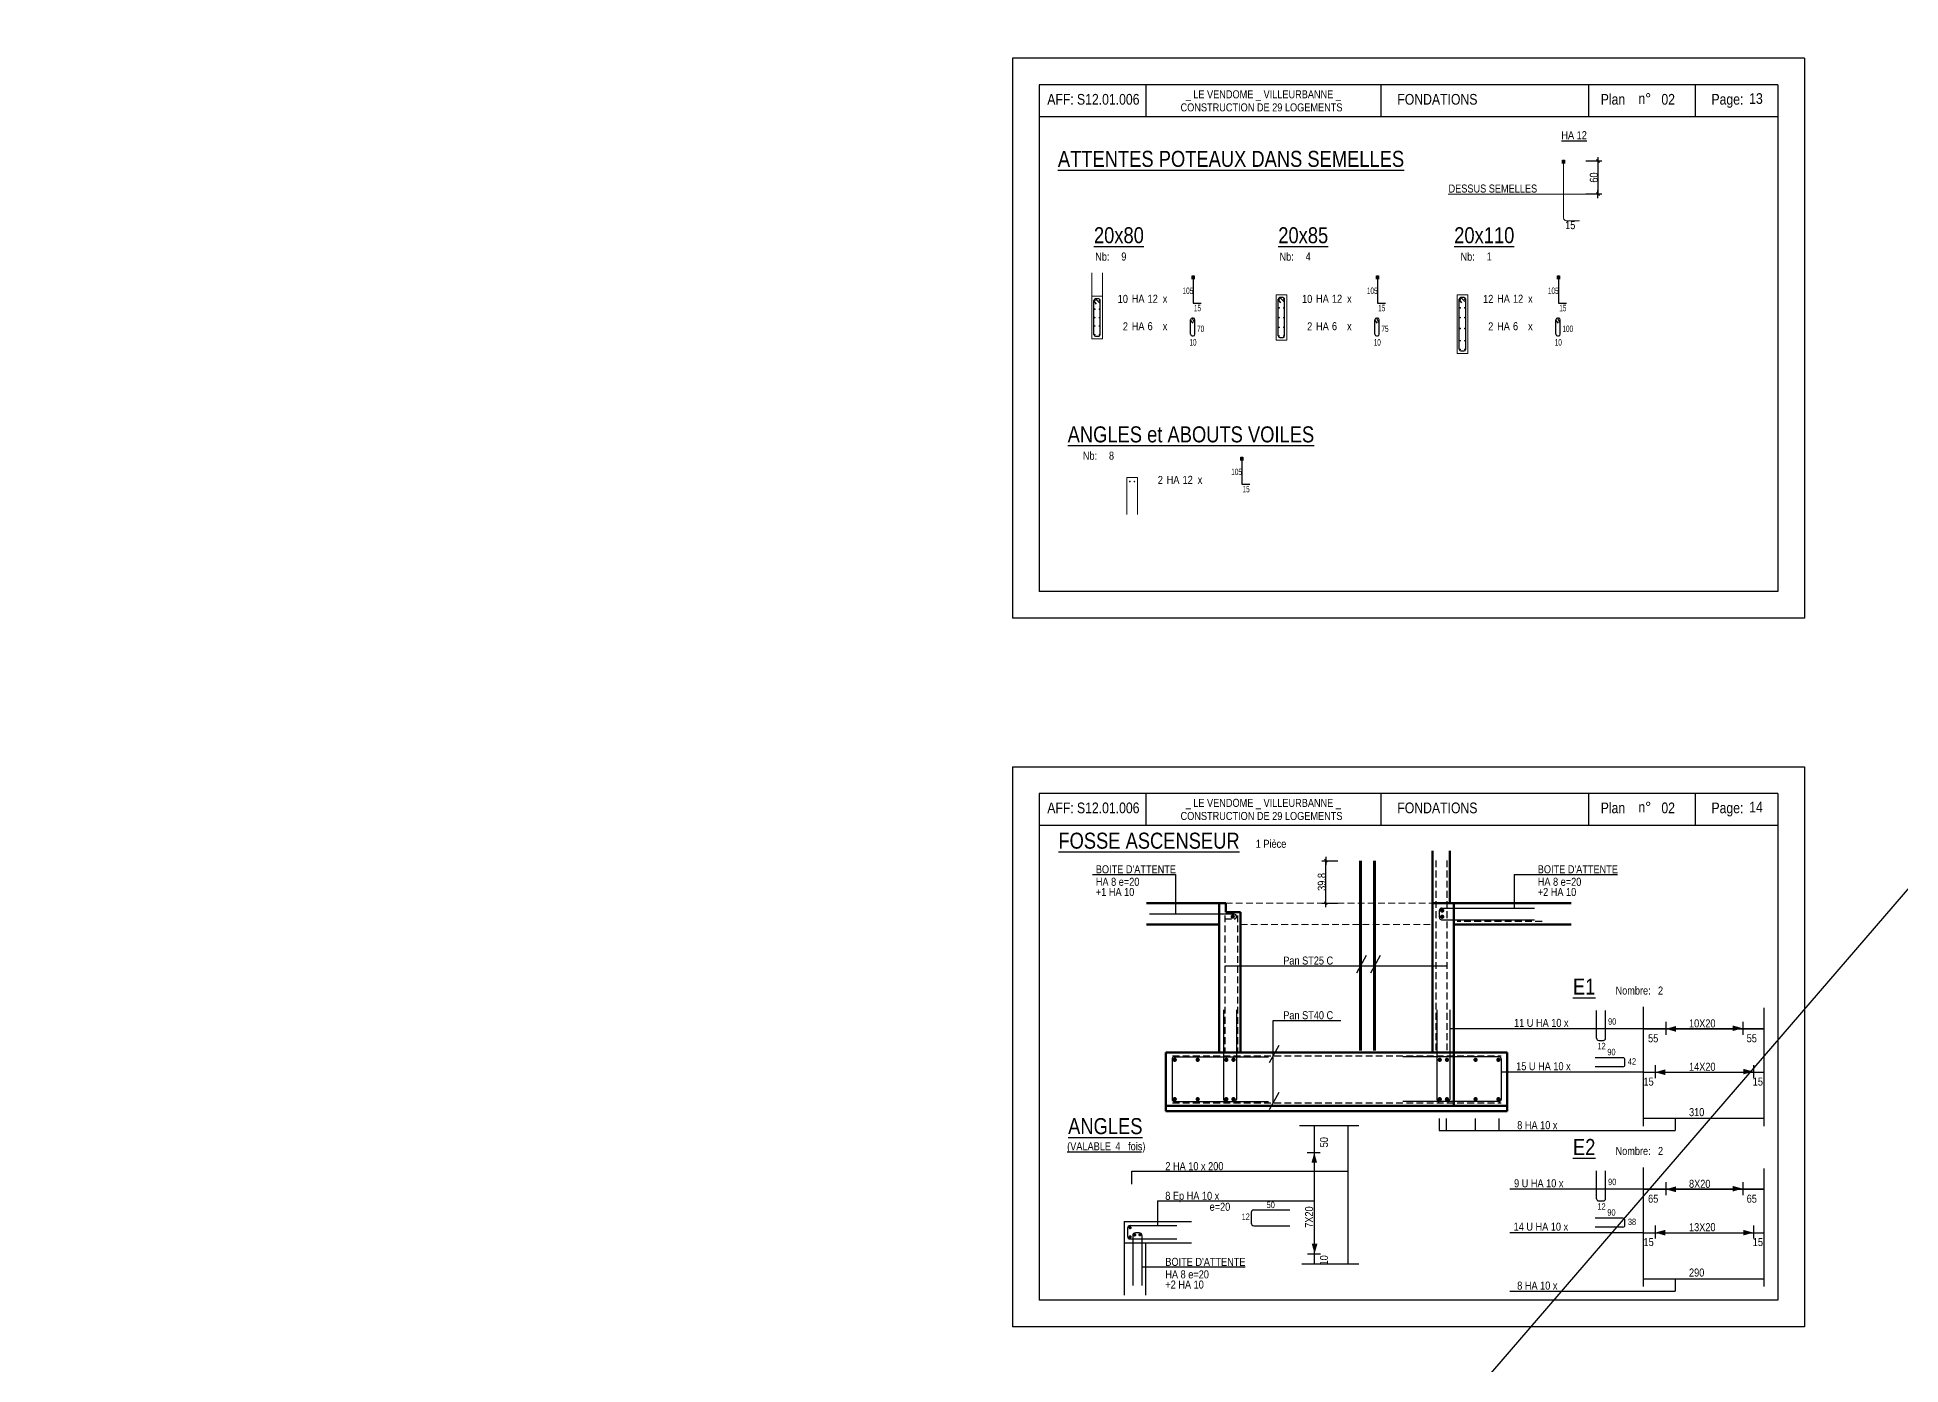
# Model space of a CAD drawing. Header units: centimetres. Extents: x 16433 to 114398, y -50094 to -12305.
# Drawn here: x 81410 to 84904, y -26375 to -23887 of the extents above; entities that cross this region are included whole.
import ezdxf
from ezdxf.enums import TextEntityAlignment as Align

# ---------------------------------------------------------------- set-up
doc = ezdxf.new("R2010")
doc.units = ezdxf.units.CM
doc.header["$LTSCALE"] = 0.5
doc.linetypes.add('CACHEX2', pattern=[19.05, 12.7, -6.35])
doc.linetypes.add('CONTINU', pattern=[0])
doc.layers.get('DEFPOINTS').update_dxf_attribs({"linetype": 'CONTINUOUS'})
for name, color, linetype in [('01_cote_gen', 4, 'CONTINUOUS'), ('01_fenetres', 171, 'CONTINUOUS'), ('01_linteaux', 2, 'CONTINUOUS'), ('01_texte', 230, 'CONTINUOUS'), ('AA_COTES', 2, 'CONTINUOUS')]:
    doc.layers.add(name, color=color, linetype=linetype)
doc.layers.add('01_murs_coup', color=5, linetype='CONTINUOUS', lineweight=60)
doc.layers.add('01_sem', color=42, linetype='CONTINUOUS', lineweight=15)
doc.styles.add('STYLE2', font='ARIALN.TTF')
doc.dimstyles.new('JB25', dxfattribs={"dimscale": 0.1, "dimtxt": 150, "dimasz": 15, "dimexe": 0.1, "dimexo": 0.1, "dimgap": 0.09, "dimtad": 1, "dimdec": 1, "dimlfac": 0.5, "dimdsep": 46, "dimtxsty": 'STYLE2', "dimblk1": 'BOND_G', "dimblk2": 'BOND_D', "dimsah": 1, "dimcen": 1.5, "dimdle": 0.01, "dimse1": 1, "dimse2": 1, "dimclrd": 4, "dimclre": 2, "dimclrt": 6, "dimazin": 2, "dimtfac": 2.333333, "dimtdec": 1, "dimtix": 1, "dimtmove": 2, "dimatfit": 3, "dimldrblk": 'BOND_G', "dimfxl": 1, "dimtolj": 1, "dimtzin": 0, "dimarcsym": 0})
doc.dimstyles.new('JB50', dxfattribs={"dimscale": 0.1, "dimtxt": 150, "dimasz": 15, "dimexe": 0.1, "dimexo": 0.1, "dimgap": 0.09, "dimtad": 1, "dimdec": 1, "dimdsep": 46, "dimtxsty": 'STYLE2', "dimblk1": 'BOND_G', "dimblk2": 'BOND_D', "dimsah": 1, "dimcen": 1.5, "dimdle": 0.01, "dimse1": 1, "dimse2": 1, "dimclrd": 4, "dimclre": 2, "dimclrt": 6, "dimazin": 2, "dimtfac": 2.333333, "dimtdec": 1, "dimtix": 1, "dimtmove": 2, "dimatfit": 3, "dimldrblk": 'BOND_G', "dimfxl": 1, "dimtolj": 1, "dimtzin": 0, "dimarcsym": 0})

# ---------------------------------------------------------------- blocks, each defined once
blk = doc.blocks.new('BOND_G')
at = {"layer": 'AA_COTES', "color": 0}
for p, q in [((5, 0), (-5, 0)), ((1.8, 1.8), (-1.8, -1.8)), ((0, -5), (0, 15))]:
    blk.add_line(p, q, dxfattribs=at)
blk = doc.blocks.new('BOND_D')
at = {"layer": 'AA_COTES', "color": 0}
for p, q in [((5, 0), (-5, 0)), ((-1.8, -1.8), (1.8, 1.8)), ((0, 5), (0, -15))]:
    blk.add_line(p, q, dxfattribs=at)
blk = doc.blocks.new('*D4350')
at = {"layer": '01_cote_gen', "color": 4, "linetype": 'Continuous', "lineweight": -2, "transparency": 16777216}
blk.add_line((84336.1, -24120.2), (84336.1, -24179.2), dxfattribs=at)
at = {"layer": 'DEFPOINTS', "color": 0, "linetype": 'Continuous'}
for p in [(84267.9, -24118.7), (84287.2, -24180.7), (84336.1, -24180.7)]:
    blk.add_point(p, dxfattribs=at)
at = {"layer": '01_cote_gen', "color": 4, "linetype": 'Continuous', "lineweight": -2, "transparency": 16777216, "xscale": 1.5, "yscale": 1.5, "zscale": 1.5}
for name, p, rotation in [('BOND_G', (84336.1, -24118.7), 90), ('BOND_D', (84336.1, -24180.7), 270)]:
    blk.add_blockref(name, p, dxfattribs=dict(at, rotation=rotation))
at = {"layer": '01_cote_gen', "color": 6, "linetype": 'Continuous', "lineweight": 0, "transparency": 16777216, "insert": (84328.5, -24149.7), "char_height": 15, "attachment_point": 5, "rotation": 90, "style": 'STYLE2'}
blk.add_mtext('\\A1;60', dxfattribs=at)
blk = doc.blocks.new('*D4303')
at = {"layer": '01_sem', "color": 4, "linetype": 'Continuous', "lineweight": -2, "transparency": 16777216}
blk.add_line((83825.9, -25508.3), (83825.9, -25431.7), dxfattribs=at)
at = {"layer": 'DEFPOINTS', "color": 0, "linetype": 'Continuous'}
for p in [(83825.9, -25430.2), (83890.9, -25430.2), (83872.9, -25509.8)]:
    blk.add_point(p, dxfattribs=at)
at = {"layer": '01_sem', "color": 4, "linetype": 'Continuous', "lineweight": -2, "transparency": 16777216, "xscale": 1.5, "yscale": 1.5, "zscale": 1.5}
for name, p, rotation in [('BOND_D', (83825.9, -25430.2), 90), ('BOND_G', (83825.9, -25509.8), 270)]:
    blk.add_blockref(name, p, dxfattribs=dict(at, rotation=rotation))
at = {"layer": '01_sem', "color": 6, "linetype": 'Continuous', "lineweight": 0, "transparency": 16777216, "insert": (83818.3, -25470), "char_height": 15, "attachment_point": 5, "rotation": 90, "style": 'STYLE2'}
blk.add_mtext('\\A1;39.8', dxfattribs=at)

msp = doc.modelspace()

# ---------------------------------------------------------------- linework, layer by layer
at = {"layer": '01_cote_gen', "ltscale": 2}
msp.add_line((81410, -29553), (94408.5, -14471), dxfattribs=at)
at = {"layer": '01_fenetres', "ltscale": 30}
for p, q in [((83288.395, -23975.902), (83288.395, -24925.902)), ((83288.395, -23975.902), (83288.395, -24925.902)), ((83288.395, -23975.902), (83288.395, -24925.902)), ((84673.395, -23975.902), (83288.395, -23975.902)), ((83488.395, -23975.902), (83488.395, -24035.902)), ((83929.067, -23975.902), (83929.067, -24035.902)), ((84319.262, -24035.902), (84319.262, -23975.902)), ((84519.262, -24035.902), (84519.262, -23975.902)), ((84673.395, -23975.902), (84673.395, -24925.902)), ((84673.395, -24035.902), (83288.395, -24035.902)), ((84673.395, -24925.902), (83288.395, -24925.902)), ((84673.395, -25304.1), (83288.395, -25304.1)), ((83288.395, -25304.1), (83288.395, -26254.1)), ((83288.395, -25304.1), (83288.395, -26254.1)), ((83288.395, -25304.1), (83288.395, -26254.1)), ((83488.395, -25304.1), (83488.395, -25364.1)), ((83929.067, -25304.1), (83929.067, -25364.1)), ((84319.262, -25364.1), (84319.262, -25304.1)), ((84519.262, -25364.1), (84519.262, -25304.1)), ((84673.395, -25304.1), (84673.395, -26254.1)), ((84673.395, -25364.1), (83288.395, -25364.1)), ((84673.395, -26254.1), (83288.395, -26254.1))]:
    msp.add_line(p, q, dxfattribs=at)
at = {"layer": '01_linteaux', "linetype": 'CACHEX2', "lineweight": 9, "ltscale": 2}
for p, q in [((83638.183, -25509.809), (84026.183, -25509.809)), ((83666.183, -25550.017), (84026.183, -25550.017))]:
    msp.add_line(p, q, dxfattribs=at)
at = {"layer": '01_linteaux', "linetype": 'Continuous'}
for p, q in [((83866.908, -25926.921), (83866.908, -26186.6)), ((83685.979, -26089.949), (83685.979, -26109.56)), ((83690.979, -26084.949), (83758.563, -26084.949)), ((83454.023, -26119.279), (83454.023, -26134.279)), ((83454.023, -26119.279), (83454.023, -26134.279)), ((83459.023, -26114.279), (83546.523, -26114.279)), ((83463.946, -26132.774), (83463.946, -26226.779)), ((83463.946, -26132.774), (83463.946, -26134.279)), ((83476.077, -26127.774), (83468.946, -26127.774)), ((83481.077, -26132.774), (83481.077, -26226.779)), ((83690.979, -26114.56), (83758.563, -26114.56)), ((83459.023, -26139.279), (83546.523, -26139.279))]:
    msp.add_line(p, q, dxfattribs=at)
at = {"layer": '01_linteaux', "linetype": 'CONTINU', "lineweight": 9, "ltscale": 3, "const_width": 6, "flags": 128}
msp.add_lwpolyline([(83890.907, -25430.189), (83890.907, -25786.351)], dxfattribs=at)
at = {"layer": '01_linteaux', "linetype": 'CACHEX2', "lineweight": 9, "ltscale": 3, "const_width": 6, "flags": 128}
msp.add_lwpolyline([(83917.157, -25430.189), (83917.157, -25786.351)], dxfattribs=at)
at = {"layer": '01_linteaux', "linetype": 'Continuous', "const_width": 3, "flags": 128}
for points in [[(83457.433, -26118.17, 1), (83460.433, -26118.17, 1)], [(83457.433, -26135.322, 1), (83460.433, -26135.322, 1)], [(83466.128, -26131.699, 1), (83469.128, -26131.699, 1)], [(83475.986, -26131.359, 1), (83478.986, -26131.359, 1)]]:
    msp.add_lwpolyline(points, format="xyb", close=True, dxfattribs=at)
at = {"layer": '01_linteaux', "linetype": 'Continuous'}
for centre, start, end in [((83690.979, -26089.949), 90, 180), ((83459.023, -26119.279), 90, 180), ((83459.023, -26119.279), 90, 180), ((83468.946, -26132.774), 90, 180), ((83476.077, -26132.774), 0, 90), ((83690.979, -26109.56), 180, 270), ((83459.023, -26134.279), 180, 270)]:
    msp.add_arc(centre, 5, start, end, dxfattribs=at)
at = {"layer": '01_murs_coup', "linetype": 'Continuous', "lineweight": 0}
msp.add_line((84055.344, -24180.725), (84313.64, -24180.725), dxfattribs=at)
at = {"layer": '01_murs_coup', "linetype": 'Continuous', "lineweight": 50}
for p, q in [((84026.183, -25411.589), (84026.183, -25789.809)), ((84058.183, -25411.589), (84058.183, -25509.809)), ((83489.404, -25509.809), (83638.183, -25509.809)), ((83626.183, -25509.809), (83626.183, -25789.809)), ((83638.183, -25509.809), (83638.183, -25526.809)), ((83638.183, -25526.809), (83666.183, -25526.809)), ((83666.183, -25526.809), (83666.183, -25789.809)), ((84026.183, -25509.809), (84285.933, -25509.809)), ((84066.183, -25509.809), (84066.183, -25889.809)), ((83489.404, -25549.809), (83626.183, -25549.809)), ((84066.183, -25549.809), (84285.933, -25549.809)), ((83526.183, -25789.809), (83526.183, -25899.809)), ((83526.183, -25789.809), (84166.183, -25789.809)), ((84166.183, -25789.809), (84166.183, -25899.809)), ((83526.183, -25889.809), (84166.183, -25889.809)), ((83526.183, -25899.809), (84166.183, -25899.809)), ((83666.183, -25889.809), (83626.183, -25889.809))]:
    msp.add_line(p, q, dxfattribs=at)
at = {"layer": '01_sem', "color": 2, "lineweight": 0, "ltscale": 7}
for p, q in [((84271.813, -24118.725), (84271.813, -24225.725)), ((84276.813, -24230.725), (84301.739, -24230.725)), ((83387.134, -24452.188), (83387.134, -24328.356)), ((83407.134, -24452.188), (83407.134, -24328.356)), ((83387.134, -24452.188), (83387.134, -24372.186)), ((83407.134, -24372.186), (83387.134, -24372.186)), ((83407.134, -24372.186), (83387.134, -24372.186)), ((83732.724, -24454.688), (83732.724, -24369.686)), ((83752.724, -24369.686), (83732.724, -24369.686)), ((83732.724, -24454.688), (83732.724, -24369.686)), ((83752.724, -24369.686), (83732.724, -24369.686)), ((83752.724, -24454.688), (83752.724, -24369.686)), ((84072.158, -24479.688), (84072.158, -24369.686)), ((84092.158, -24369.686), (84072.158, -24369.686)), ((84072.158, -24479.688), (84072.158, -24369.686)), ((84092.158, -24369.686), (84072.158, -24369.686)), ((84092.158, -24479.688), (84092.158, -24369.686)), ((83387.134, -24452.188), (83407.134, -24452.188)), ((83387.134, -24452.188), (83407.134, -24452.188)), ((83732.724, -24454.688), (83752.724, -24454.688)), ((83732.724, -24454.688), (83752.724, -24454.688)), ((84072.158, -24479.688), (84092.158, -24479.688)), ((84072.158, -24479.688), (84092.158, -24479.688)), ((83472.71, -24711.663), (83452.71, -24711.664)), ((83472.71, -24711.663), (83452.71, -24711.664)), ((83452.71, -24781.481), (83452.71, -24711.664)), ((83452.71, -24781.481), (83452.71, -24711.664)), ((83472.71, -24781.481), (83472.71, -24711.663))]:
    msp.add_line(p, q, dxfattribs=at)
msp.add_arc((84276.813, -24225.725), 5, 180, 270, dxfattribs=at)
at = {"layer": '01_texte', "ltscale": 30}
for p, q in [((83238.395, -23925.902), (83238.395, -24975.902)), ((83238.395, -23925.902), (83238.395, -24975.902)), ((84723.395, -23925.902), (83238.395, -23925.902)), ((84723.395, -23925.902), (84723.395, -24975.902)), ((84723.395, -23925.902), (84723.395, -24975.902)), ((84269.967, -24123.641), (84269.967, -24117.376)), ((84269.967, -24117.376), (84273.704, -24117.376)), ((84273.704, -24117.376), (84273.704, -24123.641)), ((83575.145, -24340.374), (83575.145, -24334.109)), ((83575.145, -24334.109), (83578.883, -24334.109)), ((83576.992, -24335.458), (83576.992, -24384.962)), ((83578.883, -24334.109), (83578.883, -24340.374)), ((83920.734, -24340.374), (83920.734, -24334.109)), ((83920.734, -24334.109), (83924.472, -24334.109)), ((83922.581, -24335.458), (83922.581, -24384.962)), ((83924.472, -24334.109), (83924.472, -24340.374)), ((84260.168, -24340.374), (84260.168, -24334.109)), ((84260.168, -24334.109), (84263.906, -24334.109)), ((84262.015, -24335.458), (84262.015, -24384.962)), ((84263.906, -24334.109), (84263.906, -24340.374)), ((83391.134, -24444.188), (83391.134, -24380.186)), ((83391.134, -24381.462), (83395.133, -24386.826)), ((83400.134, -24377.186), (83394.134, -24377.186)), ((83394.134, -24377.186), (83401.733, -24384.599)), ((83403.134, -24444.188), (83403.134, -24380.186)), ((83576.992, -24384.962), (83591.992, -24384.962)), ((83736.724, -24446.688), (83736.724, -24377.686)), ((83736.724, -24378.962), (83740.723, -24384.326)), ((83745.724, -24374.686), (83739.724, -24374.686)), ((83739.724, -24374.686), (83747.322, -24382.099)), ((83748.724, -24446.688), (83748.724, -24377.686)), ((83922.581, -24384.962), (83937.581, -24384.962)), ((84076.158, -24471.688), (84076.158, -24377.686)), ((84076.158, -24378.962), (84080.157, -24384.326)), ((84085.158, -24374.686), (84079.158, -24374.686)), ((84079.158, -24374.686), (84086.756, -24382.099)), ((84088.158, -24471.688), (84088.158, -24377.686)), ((84262.015, -24384.962), (84277.015, -24384.962)), ((83572.379, -24443.513), (83572.379, -24416.196)), ((83572.379, -24417.472), (83576.378, -24422.837)), ((83577.379, -24413.196), (83575.379, -24413.196)), ((83575.379, -24413.196), (83578.978, -24420.609)), ((83580.379, -24443.513), (83580.379, -24416.196)), ((83917.969, -24443.513), (83917.969, -24416.196)), ((83917.969, -24417.472), (83921.968, -24422.837)), ((83922.969, -24413.196), (83920.969, -24413.196)), ((83920.969, -24413.196), (83924.567, -24420.609)), ((83925.969, -24443.513), (83925.969, -24416.196)), ((84257.403, -24443.513), (84257.403, -24416.196)), ((84257.403, -24417.472), (84261.402, -24422.837)), ((84262.403, -24413.196), (84260.403, -24413.196)), ((84260.403, -24413.196), (84264.001, -24420.609)), ((84265.403, -24443.513), (84265.403, -24416.196)), ((83394.134, -24447.188), (83400.134, -24447.188)), ((83575.379, -24446.513), (83577.379, -24446.513)), ((83739.724, -24449.688), (83745.724, -24449.688)), ((83920.969, -24446.513), (83922.969, -24446.513)), ((84260.403, -24446.513), (84262.403, -24446.513)), ((84079.158, -24474.688), (84085.158, -24474.688)), ((83666.384, -24679.851), (83666.384, -24673.586)), ((83666.384, -24673.586), (83670.122, -24673.586)), ((83668.231, -24674.935), (83668.231, -24724.44)), ((83670.122, -24673.586), (83670.122, -24679.851)), ((83668.231, -24724.44), (83683.231, -24724.44)), ((84723.395, -24975.902), (83238.395, -24975.902)), ((83238.395, -25254.1), (83238.395, -26304.1)), ((83238.395, -25254.1), (84723.395, -25254.1)), ((84723.395, -25254.1), (84723.395, -26304.1)), ((84723.395, -25254.1), (84723.395, -26304.1)), ((83901.711, -25608.247), (83883.397, -25640.931)), ((83927.961, -25608.247), (83909.647, -25640.931)), ((83636.344, -25627.529), (84052.612, -25627.529)), ((84333.729, -25763.076), (84333.729, -25710.978)), ((84350.453, -25763.076), (84350.453, -25710.978)), ((84421.158, -25704.37), (84421.158, -25927.601)), ((84646.861, -25706.329), (84646.861, -25927.601)), ((83727.212, -25883.809), (83727.212, -25729.999)), ((83727.212, -25729.999), (83853.785, -25729.999)), ((84646.861, -25745.471), (84058.183, -25745.471)), ((84421.158, -25745.471), (84646.861, -25745.471)), ((84463.223, -25732.16), (84463.223, -25756.511)), ((84607.554, -25732.16), (84607.554, -25756.511)), ((83738.016, -25776.528), (83719.702, -25809.212)), ((84337.729, -25767.076), (84346.453, -25767.076)), ((84382.837, -25799.613), (84330.739, -25799.613)), ((84382.837, -25816.336), (84330.739, -25816.336)), ((84386.837, -25812.336), (84386.837, -25803.613)), ((84443.223, -25813.439), (84443.223, -25837.791)), ((84627.554, -25813.439), (84627.554, -25837.791)), ((84421.158, -25826.751), (84154.748, -25826.751)), ((84421.158, -25826.751), (84646.861, -25826.751)), ((83738.016, -25864.528), (83719.702, -25897.212)), ((84038.504, -25913.721), (84038.504, -25936.224)), ((84051.578, -25913.721), (84051.578, -25936.224)), ((84106.052, -25913.721), (84106.052, -25936.224)), ((84150.358, -25913.721), (84150.358, -25936.224)), ((84421.158, -25913.117), (84646.861, -25913.117)), ((84481.125, -25913.117), (84481.125, -25936.224)), ((83888.055, -25926.921), (83776.464, -25926.921)), ((83804.853, -26186.6), (83804.853, -25926.921)), ((84038.504, -25936.224), (84481.125, -25936.224)), ((83790.984, -25977.41), (83815.336, -25977.41)), ((84333.729, -26063.802), (84333.729, -26011.704)), ((84350.453, -26063.802), (84350.453, -26011.704)), ((84421.158, -26005.096), (84421.158, -26228.327)), ((84646.861, -26007.055), (84646.861, -26228.327)), ((84646.861, -26046.197), (84170.953, -26046.197)), ((84421.158, -26046.197), (84646.861, -26046.197)), ((84463.223, -26032.886), (84463.223, -26057.237)), ((84607.554, -26032.886), (84607.554, -26057.237)), ((84337.729, -26067.802), (84346.453, -26067.802)), ((84421.158, -26127.477), (84170.953, -26127.477)), ((84382.837, -26100.339), (84330.739, -26100.339)), ((84382.837, -26117.062), (84330.739, -26117.062)), ((84386.837, -26113.062), (84386.837, -26104.339)), ((84421.158, -26127.477), (84646.861, -26127.477)), ((84443.223, -26114.165), (84443.223, -26138.516)), ((84627.554, -26114.165), (84627.554, -26138.516)), ((83791.541, -26167.307), (83815.892, -26167.307)), ((83888.055, -26186.6), (83780.746, -26186.6)), ((84170.953, -26236.95), (84481.125, -26236.95)), ((84421.158, -26213.843), (84646.861, -26213.843)), ((84481.125, -26213.843), (84481.125, -26236.95)), ((84723.395, -26304.1), (83238.395, -26304.1))]:
    msp.add_line(p, q, dxfattribs=at)
at = {"layer": '01_texte', "linetype": 'CACHEX2', "ltscale": 2}
for p, q in [((84032.183, -25429.809), (84032.183, -25789.809)), ((84052.612, -25429.809), (84052.612, -25789.809)), ((83636.344, -25532.648), (83636.344, -25789.809)), ((83636.344, -25539.484), (83654.09, -25539.484)), ((83660.183, -25532.719), (83660.183, -25789.809)), ((84231.368, -25544.182), (84072.295, -25544.182)), ((83538.758, -25795.809), (84154.439, -25795.809)), ((83538.758, -25883.809), (84154.439, -25883.809))]:
    msp.add_line(p, q, dxfattribs=at)
at = {"layer": '01_texte'}
for p, q in [((83388.639, -25455.851), (83544.14, -25455.851)), ((83544.14, -25455.851), (83544.14, -25530.594)), ((84179.345, -25455.851), (84372.714, -25455.851)), ((84179.345, -25455.851), (84179.345, -25519.08)), ((83654.09, -25530.594), (83495.436, -25530.594)), ((83658.09, -25534.594), (83658.09, -25534.594)), ((84038.929, -25536.984), (84038.929, -25523.08)), ((84042.929, -25519.08), (84216.929, -25519.08)), ((84042.929, -25540.984), (84216.929, -25540.984)), ((83634.183, -25709.809), (83634.183, -25877.809)), ((83658.183, -25709.809), (83658.183, -25877.809)), ((84034.183, -25709.809), (84034.183, -25877.809)), ((84058.183, -25709.809), (84058.183, -25877.809)), ((83537.618, -25801.809), (83537.618, -25877.809)), ((83541.618, -25797.809), (83718.183, -25797.809)), ((84150.748, -25797.809), (83970.183, -25797.809)), ((84154.748, -25801.809), (84154.748, -25877.809)), ((83541.618, -25881.809), (83718.183, -25881.809)), ((84150.748, -25881.809), (83970.183, -25881.809)), ((83462.047, -26036.41), (83462.047, -26012.36)), ((83462.047, -26012.36), (83866.908, -26012.36)), ((83510.6, -26067.925), (83804.853, -26067.925)), ((83510.6, -26067.925), (83510.6, -26114.279)), ((83448.023, -26106.779), (83448.023, -26244.912)), ((83448.023, -26106.779), (83574.016, -26106.779)), ((83448.023, -26146.779), (83574.016, -26146.779)), ((83488.023, -26146.779), (83488.023, -26244.912)), ((83481.077, -26191.742), (83674.446, -26191.742))]:
    msp.add_line(p, q, dxfattribs=at)
at = {"layer": '01_texte', "ltscale": 30, "const_width": 1.5, "flags": 128}
for points in [[(83393.602, -24380.038, -1), (83392.102, -24380.038, -1)], [(83400.667, -24380.038, 1), (83402.167, -24380.038, 1)], [(83739.191, -24377.538, -1), (83737.691, -24377.538, -1)], [(83746.256, -24377.538, 1), (83747.756, -24377.538, 1)], [(84078.625, -24377.538, -1), (84077.125, -24377.538, -1)], [(84085.69, -24377.538, 1), (84087.19, -24377.538, 1)], [(83393.602, -24396.36, -1), (83392.102, -24396.36, -1)], [(83393.602, -24412.266, 1), (83392.102, -24412.266, 1)], [(83400.667, -24396.36, 1), (83402.167, -24396.36, 1)], [(83400.667, -24412.266, -1), (83402.167, -24412.266, -1)], [(83739.191, -24393.86, -1), (83737.691, -24393.86, -1)], [(83739.191, -24412.266, 1), (83737.691, -24412.266, 1)], [(83746.256, -24393.86, 1), (83747.756, -24393.86, 1)], [(83746.256, -24412.266, -1), (83747.756, -24412.266, -1)], [(84078.625, -24393.86, -1), (84077.125, -24393.86, -1)], [(84078.625, -24412.266, 1), (84077.125, -24412.266, 1)], [(84085.69, -24393.86, 1), (84087.19, -24393.86, 1)], [(84085.69, -24412.266, -1), (84087.19, -24412.266, -1)], [(83393.602, -24428.014, 1), (83392.102, -24428.014, 1)], [(83393.602, -24444.336, 1), (83392.102, -24444.336, 1)], [(83400.667, -24428.014, -1), (83402.167, -24428.014, -1)], [(83400.667, -24444.336, -1), (83402.167, -24444.336, -1)], [(83739.191, -24430.514, 1), (83737.691, -24430.514, 1)], [(83739.191, -24446.836, 1), (83737.691, -24446.836, 1)], [(83746.256, -24430.514, -1), (83747.756, -24430.514, -1)], [(83746.256, -24446.836, -1), (83747.756, -24446.836, -1)], [(84078.625, -24432.606, 1), (84077.125, -24432.606, 1)], [(84078.625, -24455.514, 1), (84077.125, -24455.514, 1)], [(84085.69, -24432.606, -1), (84087.19, -24432.606, -1)], [(84085.69, -24455.514, -1), (84087.19, -24455.514, -1)], [(84078.625, -24471.836, 1), (84077.125, -24471.836, 1)], [(84085.69, -24471.836, -1), (84087.19, -24471.836, -1)], [(83459.177, -24719.516, -1), (83457.677, -24719.516, -1)], [(83466.242, -24719.516, 1), (83467.742, -24719.516, 1)]]:
    msp.add_lwpolyline(points, format="xyb", close=True, dxfattribs=at)
at = {"layer": '01_texte', "const_width": 4, "flags": 128}
for points in [[(83653.369, -25535.104, 1), (83649.369, -25535.104, 1)], [(84042.067, -25523.653, -1), (84046.067, -25523.653, -1)], [(84042.067, -25535.333, -1), (84046.067, -25535.333, -1)], [(83540.755, -25803.46, 1), (83544.755, -25803.46, 1)], [(83583.75, -25803.46, 1), (83587.75, -25803.46, 1)], [(83637.351, -25803.46, 1), (83641.351, -25803.46, 1)], [(83650.801, -25803.46, 1), (83654.801, -25803.46, 1)], [(84041.565, -25803.46, -1), (84037.565, -25803.46, -1)], [(84055.014, -25803.46, -1), (84051.014, -25803.46, -1)], [(84108.615, -25803.46, -1), (84104.615, -25803.46, -1)], [(84151.61, -25803.46, -1), (84147.61, -25803.46, -1)], [(83540.755, -25877.237, 1), (83544.755, -25877.237, 1)], [(83583.75, -25877.237, 1), (83587.75, -25877.237, 1)], [(83637.351, -25877.237, 1), (83641.351, -25877.237, 1)], [(83650.801, -25877.237, 1), (83654.801, -25877.237, 1)], [(84041.565, -25877.237, -1), (84037.565, -25877.237, -1)], [(84055.014, -25877.237, -1), (84051.014, -25877.237, -1)], [(84108.615, -25877.237, -1), (84104.615, -25877.237, -1)], [(84151.61, -25877.237, -1), (84147.61, -25877.237, -1)]]:
    msp.add_lwpolyline(points, format="xyb", close=True, dxfattribs=at)
at = {"layer": '01_texte', "ltscale": 30}
for centre, radius, start, end in [((83394.134, -24380.186), 3, 90.000915, 180), ((83400.134, -24380.186), 3, 0, 90.000915), ((83739.724, -24377.686), 3, 90.000915, 180), ((83745.724, -24377.686), 3, 0, 90.000915), ((84079.158, -24377.686), 3, 90.000915, 180), ((84085.158, -24377.686), 3, 0, 90.000915), ((83575.379, -24416.196), 3, 90.000915, 180), ((83577.379, -24416.196), 3, 0, 89.999085), ((83920.969, -24416.196), 3, 90.000915, 180), ((83922.969, -24416.196), 3, 0, 89.999085), ((84260.403, -24416.196), 3, 90.000915, 180), ((84262.403, -24416.196), 3, 0, 89.999085), ((83394.134, -24444.188), 3, 180, 270), ((83400.134, -24444.188), 3, 270, 0), ((83575.379, -24443.513), 3, 180, 270), ((83577.379, -24443.513), 3, 270, 0), ((83739.724, -24446.688), 3, 180, 270), ((83745.724, -24446.688), 3, 270, 0), ((83920.969, -24443.513), 3, 180, 270), ((83922.969, -24443.513), 3, 270, 0), ((84260.403, -24443.513), 3, 180, 270), ((84262.403, -24443.513), 3, 270, 0), ((84079.158, -24471.688), 3, 180, 270), ((84085.158, -24471.688), 3, 270, 0), ((84337.729, -25763.076), 4, 180, 270), ((84346.453, -25763.076), 4, 270, 0), ((84382.837, -25803.613), 4, 0, 90), ((84382.837, -25812.336), 4, 270, 360), ((84337.729, -26063.802), 4, 180, 270), ((84346.453, -26063.802), 4, 270, 0), ((84382.837, -26104.339), 4, 0, 90), ((84382.837, -26113.062), 4, 270, 360)]:
    msp.add_arc(centre, radius, start, end, dxfattribs=at)
at = {"layer": '01_texte', "linetype": 'Continuous', "ltscale": 2}
msp.add_arc((83654.09, -25535.039), 4.445, 270, 90, dxfattribs=at)
at = {"layer": '01_texte'}
for centre, start, end in [((84042.929, -25523.08), 90, 180), ((84042.929, -25536.984), 180, 270), ((83541.618, -25801.809), 90, 180), ((84150.748, -25801.809), 0, 90), ((83541.618, -25877.809), 180, 270), ((83638.183, -25877.809), 180, 270), ((83654.183, -25877.809), 270, 0), ((84038.183, -25877.809), 180, 270), ((84054.183, -25877.809), 270, 0), ((84150.748, -25877.809), 270, 0)]:
    msp.add_arc(centre, 4, start, end, dxfattribs=at)
at = {"layer": '01_texte', "ltscale": 30}
for points in [[(84463.223, -25745.471), (84482.299, -25740.162), (84482.299, -25745.471)], [(84463.223, -25745.471), (84482.299, -25750.781), (84482.299, -25745.471)], [(84607.554, -25744.335), (84588.478, -25739.026), (84588.478, -25744.335)], [(84607.554, -25744.335), (84588.478, -25749.645), (84588.478, -25744.335)], [(84443.223, -25826.751), (84462.299, -25821.441), (84462.299, -25826.751)], [(84443.223, -25826.751), (84462.299, -25832.061), (84462.299, -25826.751)], [(84627.554, -25825.615), (84608.478, -25820.305), (84608.478, -25825.615)], [(84627.554, -25825.615), (84608.478, -25830.924), (84608.478, -25825.615)], [(83804.296, -25977.41), (83798.986, -25996.486), (83804.296, -25996.486)], [(83804.296, -25977.41), (83809.606, -25996.486), (83804.296, -25996.486)], [(84463.223, -26046.197), (84482.299, -26040.888), (84482.299, -26046.197)], [(84463.223, -26046.197), (84482.299, -26051.507), (84482.299, -26046.197)], [(84607.554, -26045.061), (84588.478, -26039.752), (84588.478, -26045.061)], [(84607.554, -26045.061), (84588.478, -26050.371), (84588.478, -26045.061)], [(84443.223, -26127.477), (84462.299, -26122.167), (84462.299, -26127.477)], [(84443.223, -26127.477), (84462.299, -26132.786), (84462.299, -26127.477)], [(84627.554, -26127.477), (84608.478, -26122.167), (84608.478, -26127.477)], [(84627.554, -26127.477), (84608.478, -26132.786), (84608.478, -26127.477)], [(83804.853, -26167.307), (83799.543, -26148.231), (83804.853, -26148.231)], [(83804.853, -26167.307), (83810.162, -26148.231), (83804.853, -26148.231)]]:
    msp.add_solid(points, dxfattribs=at)

# ---------------------------------------------------------------- texts
at = {"layer": '01_texte', "style": 'STYLE2'}
for s, height, p in [('AFF:', 20, (83303.69, -24013.053)), ('S12.01.006', 20, (83359.355, -24013.053)), ('_ LE VENDOME _ VILLEURBANNE _', 15, (83563.091, -24001.186)), ('FONDATIONS', 20, (83960.012, -24013.053)), ('Plan', 20, (84341.307, -24013.053)), ('n%%D', 20, (84411.992, -24011.611)), ('  02', 20, (84442.335, -24013.053)), ('Page:', 20, (84548.976, -24013.053)), ('13', 20, (84619.661, -24011.611)), ('CONSTRUCTION DE 29 LOGEMENTS', 15, (83553.573, -24025.687)), ('%%UHA 12', 15, (84267.59, -24077.824)), ('DESSUS SEMELLES', 15, (84056.023, -24177.824)), ('15', 15, (84274.624, -24246.366)), ('HA', 15, (83462.05, -24384.353)), ('12', 15, (83491.792, -24384.353)), ('HA', 15, (83807.64, -24384.353)), ('12', 15, (83837.382, -24384.353)), ('HA', 15, (84147.074, -24384.353)), ('12', 15, (84176.816, -24384.353)), ('HA', 15, (83462.05, -24435.866)), ('6', 15, (83491.792, -24435.866)), ('HA', 15, (83807.64, -24435.866)), ('6', 15, (83837.382, -24435.866)), ('HA', 15, (84147.074, -24435.866)), ('6', 15, (84176.816, -24435.866)), ('HA', 15, (83527.626, -24723.831)), ('12', 15, (83557.368, -24723.831)), ('AFF:', 20, (83303.69, -25341.252)), ('S12.01.006', 20, (83359.355, -25341.252)), ('_ LE VENDOME _ VILLEURBANNE _', 15, (83563.091, -25329.384)), ('FONDATIONS', 20, (83960.012, -25341.252)), ('Plan', 20, (84341.307, -25341.252)), ('n%%D', 20, (84411.992, -25339.809)), ('  02', 20, (84442.335, -25341.252)), ('Page:', 20, (84548.976, -25341.252)), ('14', 20, (84619.661, -25339.809)), ('CONSTRUCTION DE 29 LOGEMENTS', 15, (83553.573, -25353.885)), ("BOITE D'ATTENTE", 15, (83394.724, -25453.827)), ('HA 8 e=20', 15, (83394.724, -25477.254)), ("BOITE D'ATTENTE", 15, (84223.298, -25453.827)), ('HA 8 e=20', 15, (84223.298, -25477.254)), ('+1 HA 10', 15, (83394.724, -25496.344)), ('+2 HA 10', 15, (84223.298, -25496.344)), ('Pan ST25 C', 15, (83746.094, -25624.926)), ('%%UE1', 30, (84289.296, -25681.146)), ('Nombre:', 15, (84369.108, -25681.146)), ('2', 15, (84448.731, -25681.146)), ('Pan ST40 C', 15, (83746.094, -25727.396)), ('11 U HA 10 x ', 15, (84178.841, -25741.695)), ('10X20', 15, (84506.887, -25742.696)), ('55', 15, (84430.145, -25770.54)), ('55', 15, (84615.011, -25770.54)), ('  15 U HA 10 x ', 15, (84173.275, -25822.974)), ('14X20', 15, (84506.887, -25823.975)), ('15', 15, (84421.575, -25851.819)), ('15', 15, (84626.441, -25851.819)), ('8 HA 10 x', 15, (84184.755, -25933.486)), ('310', 15, (84506.887, -25909.008)), ('%%U(VALABLE            ', 15, (83340.978, -25973.06)), ('4', 15, (83431.263, -25973.06)), ('fois)', 15, (83455.228, -25973.06)), ('%%UE2', 30, (84289.296, -25981.872)), ('Nombre:', 15, (84369.108, -25981.872)), ('2', 15, (84448.731, -25981.872)), ('2 HA 10 x 200', 15, (83525.03, -26010.335)), ('9 U HA 10 x ', 15, (84178.841, -26042.421)), ('8X20', 15, (84506.887, -26043.422)), (' 8 Ep HA 10 x', 15, (83520.105, -26065.9)), ('65', 15, (84430.145, -26071.266)), ('65', 15, (84615.011, -26071.266)), ('e=20', 15, (83608.097, -26086.381)), ('12', 12, (83668.128, -26103.605)), ('50', 12, (83715.038, -26081.398)), (' 14 U HA 10 x ', 15, (84173.275, -26123.7)), ('13X20', 15, (84506.887, -26124.701)), ('15', 15, (84421.575, -26152.545)), ('15', 15, (84626.441, -26152.545)), ("BOITE D'ATTENTE", 15, (83525.03, -26189.718)), ('HA 8 e=20', 15, (83525.03, -26213.145)), ('290', 15, (84506.887, -26209.734)), ('+2 HA 10', 15, (83525.03, -26232.235)), ('8 HA 10 x', 15, (84184.755, -26234.212))]:
    msp.add_text(s, height=height, dxfattribs=at).set_placement(p)
for s, height, p in [('%%UATTENTES POTEAUX DANS SEMELLES', 30, (83648.184, -24114.669)), ('%%U20x80', 30, (83437.967, -24257.805)), ('%%U20x85', 30, (83783.556, -24257.805)), ('%%U20x110', 30, (84122.99, -24257.805)), ('Nb:', 15, (83406.844, -24297.668)), ('9', 15, (83447.283, -24297.668)), ('Nb:', 15, (83752.433, -24297.668)), ('4', 15, (83792.873, -24297.668)), ('Nb:', 15, (84091.867, -24297.668)), ('1', 15, (84132.306, -24297.668)), ('%%UANGLES et ABOUTS VOILES', 30, (83573.003, -24631.088)), ('Nb:', 15, (83383.641, -24670.95)), ('8', 15, (83424.081, -24670.95)), ('%%uFOSSE ASCENSEUR', 30, (83494.376, -25392.686)), ('1 Pièce ', 15, (83725.605, -25398.158)), ('%%uANGLES', 30, (83412.465, -25927.762))]:
    msp.add_text(s, height=height, dxfattribs=at).set_placement(p, align=Align.MIDDLE)
for s, p in [('10', (83454.894, -24384.69)), ('10', (83800.483, -24384.69)), ('12', (84139.917, -24384.69)), ('2', (83454.894, -24436.203)), ('2', (83800.483, -24436.203)), ('2', (84139.917, -24436.203)), ('2', (83520.469, -24724.168))]:
    msp.add_text(s, height=15, dxfattribs=at).set_placement(p, align=Align.RIGHT)
for p in [(83524.464, -24384.353), (83870.054, -24384.353), (84209.488, -24384.353), (83524.464, -24435.866), (83870.054, -24435.866), (84209.488, -24435.866), (83590.04, -24723.831)]:
    msp.add_text('x', height=15, dxfattribs=at).set_placement(p, align=Align.CENTER)
at = {"layer": '01_texte', "style": 'STYLE2', "width": 0.7}
for s, p in [('105', (83557.355, -24367.932)), ('105', (83902.944, -24367.932)), ('105', (84242.378, -24367.932)), ('15', (83578.574, -24400.248)), ('15', (83924.164, -24400.248)), ('15', (84263.598, -24400.248)), ('10', (83570.085, -24464.631)), ('70', (83584.553, -24439.173)), ('10', (83915.675, -24464.631)), ('75', (83930.143, -24439.173)), ('10', (84255.108, -24464.631)), ('100', (84269.577, -24439.173)), ('105', (83648.594, -24707.409)), ('15', (83669.813, -24739.725))]:
    msp.add_text(s, height=12, dxfattribs=at).set_placement(p)
at = {"layer": '01_texte', "ltscale": 30, "style": 'STYLE2', "width": 0.8}
for s, p in [('90', (84355.202, -25737.596)), ('12', (84335.29, -25783.67)), ('90', (84353.815, -25794.876)), ('42', (84392.369, -25812.515)), ('90', (84355.202, -26038.322)), ('12', (84335.29, -26084.396)), ('90', (84353.815, -26095.601)), ('38', (84392.369, -26113.241))]:
    msp.add_text(s, height=12, dxfattribs=at).set_placement(p)
at = {"layer": '01_texte', "style": 'STYLE2'}
for s, p in [('50', (83829.921, -25967.464)), ('7X20', (83802.077, -26118.339)), ('10', (83829.921, -26188.955))]:
    msp.add_text(s, height=15, rotation=90, dxfattribs=at).set_placement(p)

# ---------------------------------------------------------------- dimensions: what is measured, and where the dimension line sits
at = {"layer": '01_cote_gen', "linetype": 'Continuous', "lineweight": 0}
dim = msp.add_linear_dim(base=(84336.14, -24180.725), p1=(84267.906, -24118.725), p2=(84287.215, -24180.725), angle=90, text='60', dimstyle='JB50', dxfattribs=at)
dim.commit()
dim.dimension.update_dxf_attribs({"geometry": '*D4350', "text_midpoint": (84328.473, -24149.725)})
at = {"layer": '01_sem', "linetype": 'Continuous', "lineweight": 0}
dim = msp.add_linear_dim(base=(83825.921, -25430.189), p1=(83872.896, -25509.809), p2=(83890.907, -25430.189), angle=90, dimstyle='JB25', override={"dimzin": 0}, dxfattribs=at)
dim.commit()
dim.dimension.update_dxf_attribs({"geometry": '*D4303', "text_midpoint": (83818.253, -25469.999)})

doc.saveas('drawing.dxf')
